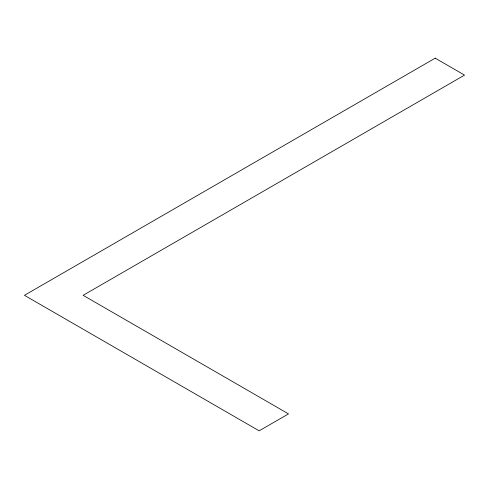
<?xml version="1.0" encoding="UTF-8"?>
<svg xmlns="http://www.w3.org/2000/svg" width="489" height="489" viewBox="0 0 489 489"><rect width="100%" height="100%" fill="white"/><g stroke="black" fill="none" stroke-linecap="round" stroke-linejoin="round"><path stroke-width="0.73" d="M435.21 58.167L24.45 295.319L259.17 430.833L288.51 413.896L83.13 295.319L464.55 75.104L435.21 58.167"/></g></svg>
